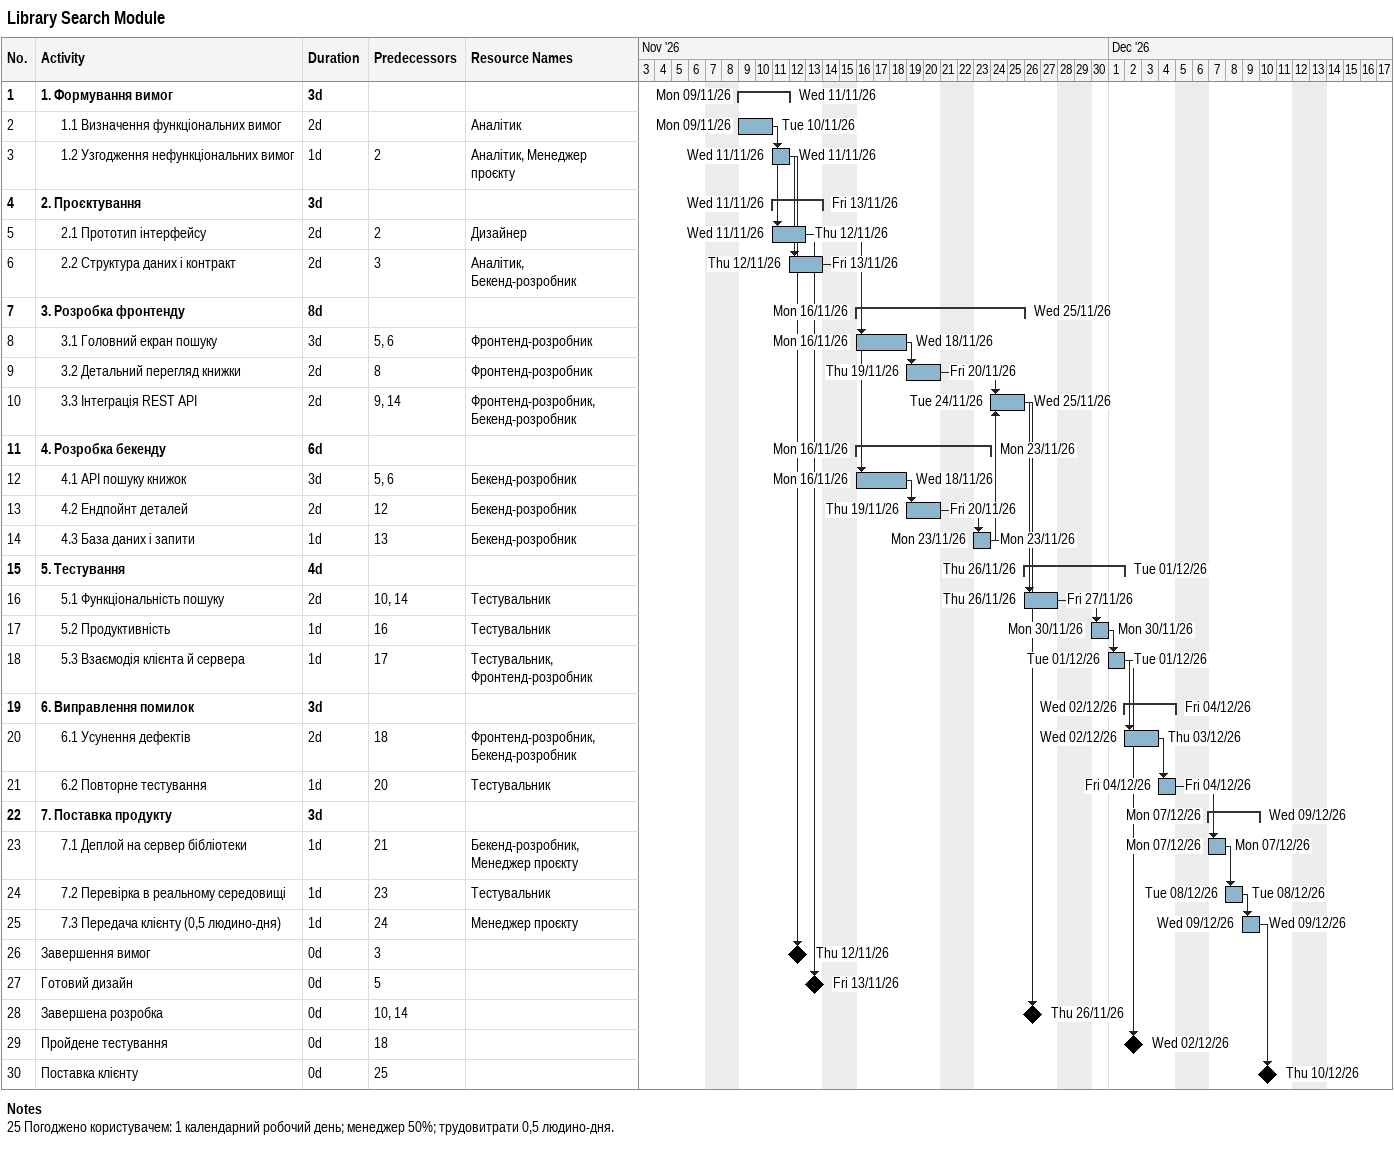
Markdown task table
Library Search Module

| ID | Level | Task | Duration | Start | Finish | Predecessors | Resources |
|---|---|---|---|---|---|---|---|
| 1 | 1 | **1. Формування вимог** | 3d | 2026-11-09 | 2026-11-11 |  |  |
| 2 | 2 | 1.1 Визначення функціональних вимог | 2d | 2026-11-09 | 2026-11-10 |  | Аналітик |
| 3 | 2 | 1.2 Узгодження нефункціональних вимог | 1d | 2026-11-11 | 2026-11-11 | 2 | Аналітик, Менеджер проєкту |
| 4 | 1 | **2. Проєктування** | 3d | 2026-11-11 | 2026-11-13 |  |  |
| 5 | 2 | 2.1 Прототип інтерфейсу | 2d | 2026-11-11 | 2026-11-12 | 2 | Дизайнер |
| 6 | 2 | 2.2 Структура даних і контракт | 2d | 2026-11-12 | 2026-11-13 | 3 | Аналітик, Бекенд-розробник |
| 7 | 1 | **3. Розробка фронтенду** | 8d | 2026-11-16 | 2026-11-25 |  |  |
| 8 | 2 | 3.1 Головний екран пошуку | 3d | 2026-11-16 | 2026-11-18 | 5, 6 | Фронтенд-розробник |
| 9 | 2 | 3.2 Детальний перегляд книжки | 2d | 2026-11-19 | 2026-11-20 | 8 | Фронтенд-розробник |
| 10 | 2 | 3.3 Інтеграція REST API | 2d | 2026-11-24 | 2026-11-25 | 9, 14 | Фронтенд-розробник, Бекенд-розробник |
| 11 | 1 | **4. Розробка бекенду** | 6d | 2026-11-16 | 2026-11-23 |  |  |
| 12 | 2 | 4.1 API пошуку книжок | 3d | 2026-11-16 | 2026-11-18 | 5, 6 | Бекенд-розробник |
| 13 | 2 | 4.2 Ендпойнт деталей | 2d | 2026-11-19 | 2026-11-20 | 12 | Бекенд-розробник |
| 14 | 2 | 4.3 База даних і запити | 1d | 2026-11-23 | 2026-11-23 | 13 | Бекенд-розробник |
| 15 | 1 | **5. Тестування** | 4d | 2026-11-26 | 2026-12-01 |  |  |
| 16 | 2 | 5.1 Функціональність пошуку | 2d | 2026-11-26 | 2026-11-27 | 10, 14 | Тестувальник |
| 17 | 2 | 5.2 Продуктивність | 1d | 2026-11-30 | 2026-11-30 | 16 | Тестувальник |
| 18 | 2 | 5.3 Взаємодія клієнта й сервера | 1d | 2026-12-01 | 2026-12-01 | 17 | Тестувальник, Фронтенд-розробник |
| 19 | 1 | **6. Виправлення помилок** | 3d | 2026-12-02 | 2026-12-04 |  |  |
| 20 | 2 | 6.1 Усунення дефектів | 2d | 2026-12-02 | 2026-12-03 | 18 | Фронтенд-розробник, Бекенд-розробник |
| 21 | 2 | 6.2 Повторне тестування | 1d | 2026-12-04 | 2026-12-04 | 20 | Тестувальник |
| 22 | 1 | **7. Поставка продукту** | 3d | 2026-12-07 | 2026-12-09 |  |  |
| 23 | 2 | 7.1 Деплой на сервер бібліотеки | 1d | 2026-12-07 | 2026-12-07 | 21 | Бекенд-розробник, Менеджер проєкту |
| 24 | 2 | 7.2 Перевірка в реальному середовищі | 1d | 2026-12-08 | 2026-12-08 | 23 | Тестувальник |
| 25 | 2 | 7.3 Передача клієнту (0,5 людино-дня) | 1d | 2026-12-09 | 2026-12-09 | 24 | Менеджер проєкту |
| 26 | 1 | Завершення вимог | 0d | 2026-11-12 | 2026-11-12 | 3 |  |
| 27 | 1 | Готовий дизайн | 0d | 2026-11-13 | 2026-11-13 | 5 |  |
| 28 | 1 | Завершена розробка | 0d | 2026-11-26 | 2026-11-26 | 10, 14 |  |
| 29 | 1 | Пройдене тестування | 0d | 2026-12-02 | 2026-12-02 | 18 |  |
| 30 | 1 | Поставка клієнту | 0d | 2026-12-10 | 2026-12-10 | 25 |  |

Notes
- 25: Погоджено користувачем: 1 календарний робочий день; менеджер 50%; трудовитрати 0,5 людино-дня.
